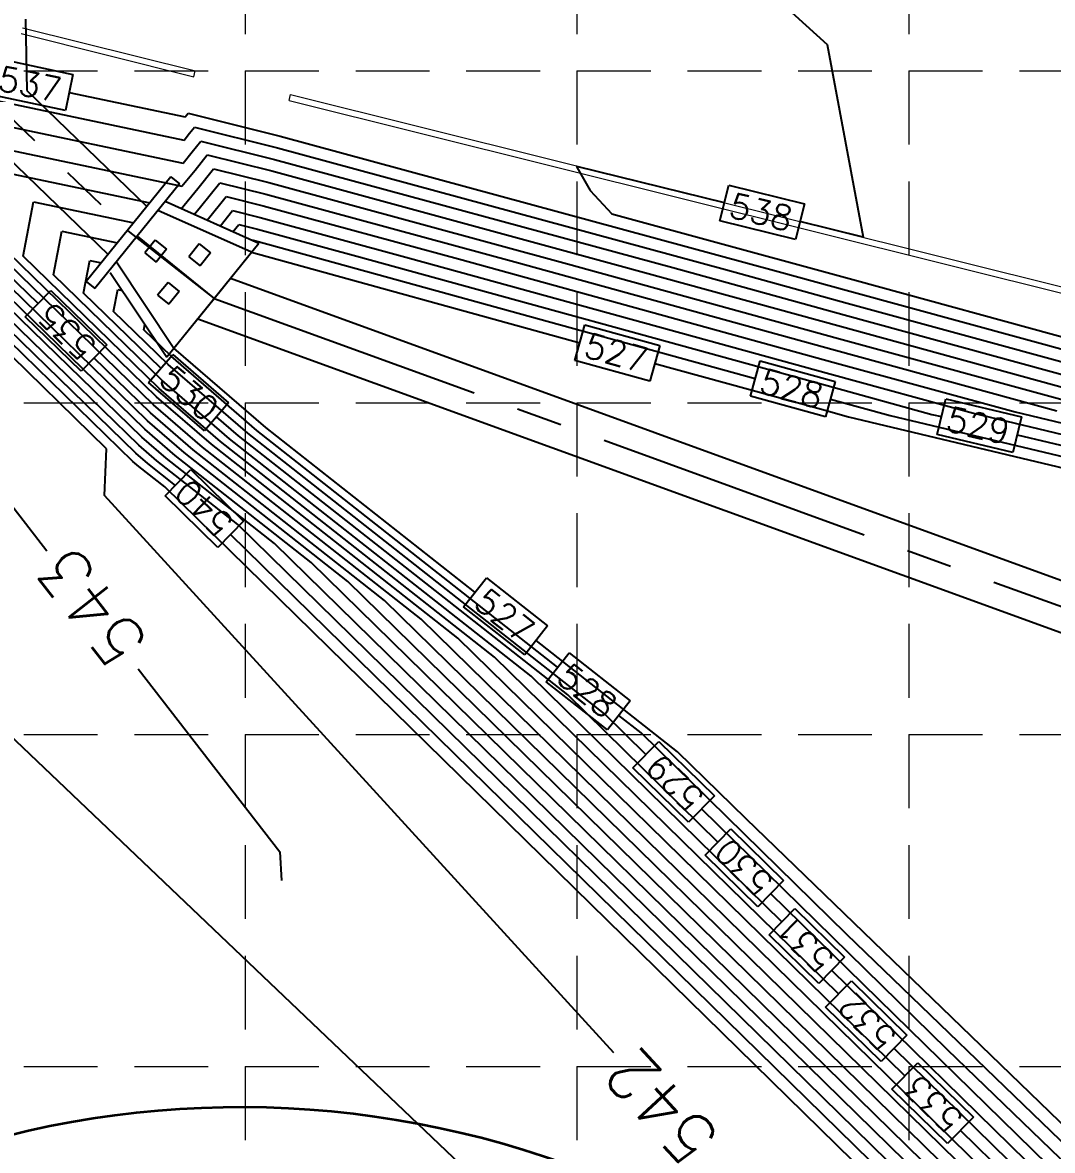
# Model space of a CAD drawing. Header units: feet. Extents: x 2597001 to 2598732, y 7017887 to 7019952.
# Drawn here: x 2597470.2 to 2597554, y 7018259.8 to 7018351.6 of the extents above; entities that cross this region are included whole.
import ezdxf

# ---------------------------------------------------------------- set-up
doc = ezdxf.new("R2010")
doc.units = ezdxf.units.FT
doc.header["$LTSCALE"] = 30
doc.header["$MEASUREMENT"] = 0
doc.linetypes.add('18358A-BASE-GRAD$0$CENTER2', pattern=[1.125, 0.75, -0.125, 0.125, -0.125])
doc.linetypes.add('HIDDEN', pattern=[0.375, 0.25, -0.125])
doc.layers.get('0').update_dxf_attribs({"linetype": 'CONTINUOUS'})
for name, color, linetype in [('18358A-BASE-GRAD$0$D-STORM-SYM', 1, 'CONTINUOUS'), ('18358D-SURVEY$0$S-FENCE', 6, '18358D-SURVEY$0$XFENCE'), ('GRID', 254, 'HIDDEN'), ('PC', 35, 'CONTINUOUS'), ('STORM', 5, 'CONTINUOUS')]:
    doc.layers.add(name, color=color, linetype=linetype)
doc.layers.add('18358A-BASE-SITE$0$Curb', color=1, linetype='CONTINUOUS', lineweight=9)
doc.layers.add('18358A-BASE-SITE$0$Pond', color=141, linetype='CONTINUOUS', lineweight=35)
doc.styles.add('18358D-SURVEY$1$STANDARD', font='simplex.shx', dxfattribs={"oblique": 10})
doc.styles.add('L0.10-P', font='simplex.shx', dxfattribs={"height": 0.1})
doc.styles.add('L100', font='simplex.shx', dxfattribs={"height": 2})
doc.linetypes.add('18358D-SURVEY$0$XFENCE', pattern='A,0.5,-0.2,["X",18358D-SURVEY$1$STANDARD,S=0.06,R=0,X=-0.1,Y=-0.03],-0.03', length=0.73)

msp = doc.modelspace()

# ---------------------------------------------------------------- linework, layer by layer
at = {"color": 253, "linetype": '18358A-BASE-GRAD$0$CENTER2'}
msp.add_line((2597479.548, 7018334.174, 526.5), (2597485.816, 7018329.1, 526.5), dxfattribs=at)
msp.add_line((2597479.548, 7018334.174, 526.5), (2597485.816, 7018329.1, 526.5), dxfattribs=at)
at = {"layer": '18358A-BASE-GRAD$0$D-STORM-SYM', "color": 5}
for p, q in [((2597482.301, 7018338.998, 526.5), (2597475.403, 7018330.477, 526.5)), ((2597482.301, 7018338.998, 526.5), (2597475.403, 7018330.477, 526.5)), ((2597482.301, 7018338.998, 526.5), (2597482.997, 7018338.434, 526.5)), ((2597482.301, 7018338.998, 526.5), (2597482.997, 7018338.434, 526.5)), ((2597482.997, 7018338.434, 526.5), (2597476.099, 7018329.913, 526.5)), ((2597482.997, 7018338.434, 526.5), (2597476.099, 7018329.913, 526.5)), ((2597488.862, 7018332.862, 526.5), (2597481.24, 7018336.263, 526.5)), ((2597488.862, 7018332.862, 526.5), (2597481.24, 7018336.263, 526.5)), ((2597489.445, 7018333.583, 526.5), (2597481.823, 7018336.983, 526.5)), ((2597489.445, 7018333.583, 526.5), (2597481.823, 7018336.983, 526.5)), ((2597481.016, 7018333.85, 526.5), (2597480.17, 7018332.806, 526.5)), ((2597481.016, 7018333.85, 526.5), (2597480.17, 7018332.806, 526.5)), ((2597481.016, 7018333.85, 526.5), (2597481.935, 7018333.106, 526.5)), ((2597481.016, 7018333.85, 526.5), (2597481.935, 7018333.106, 526.5)), ((2597489.445, 7018333.583, 526.5), (2597481.95, 7018324.325, 526.5)), ((2597489.445, 7018333.583, 526.5), (2597481.95, 7018324.325, 526.5)), ((2597484.596, 7018333.545, 526.5), (2597483.75, 7018332.501, 526.5)), ((2597484.596, 7018333.545, 526.5), (2597483.75, 7018332.501, 526.5)), ((2597484.596, 7018333.545, 526.5), (2597485.515, 7018332.801, 526.5)), ((2597484.596, 7018333.545, 526.5), (2597485.515, 7018332.801, 526.5)), ((2597480.17, 7018332.806, 526.5), (2597481.089, 7018332.062, 526.5)), ((2597480.17, 7018332.806, 526.5), (2597481.089, 7018332.062, 526.5)), ((2597481.935, 7018333.106, 526.5), (2597481.089, 7018332.062, 526.5)), ((2597481.935, 7018333.106, 526.5), (2597481.089, 7018332.062, 526.5)), ((2597483.75, 7018332.501, 526.5), (2597484.67, 7018331.757, 526.5)), ((2597483.75, 7018332.501, 526.5), (2597484.67, 7018331.757, 526.5)), ((2597485.515, 7018332.801, 526.5), (2597484.67, 7018331.757, 526.5)), ((2597485.515, 7018332.801, 526.5), (2597484.67, 7018331.757, 526.5)), ((2597477.857, 7018332.085, 526.5), (2597482.541, 7018325.055, 526.5)), ((2597477.857, 7018332.085, 526.5), (2597482.541, 7018325.055, 526.5)), ((2597477.36, 7018331.215, 526.5), (2597481.95, 7018324.325, 526.5)), ((2597477.36, 7018331.215, 526.5), (2597481.95, 7018324.325, 526.5)), ((2597475.403, 7018330.477, 526.5), (2597476.099, 7018329.913, 526.5)), ((2597475.403, 7018330.477, 526.5), (2597476.099, 7018329.913, 526.5)), ((2597482.059, 7018330.412, 526.5), (2597481.214, 7018329.367, 526.5)), ((2597482.059, 7018330.412, 526.5), (2597481.214, 7018329.367, 526.5)), ((2597482.059, 7018330.412, 526.5), (2597482.978, 7018329.668, 526.5)), ((2597482.059, 7018330.412, 526.5), (2597482.978, 7018329.668, 526.5)), ((2597482.978, 7018329.668, 526.5), (2597482.133, 7018328.623, 526.5)), ((2597482.978, 7018329.668, 526.5), (2597482.133, 7018328.623, 526.5)), ((2597481.214, 7018329.367, 526.5), (2597482.133, 7018328.623, 526.5)), ((2597481.214, 7018329.367, 526.5), (2597482.133, 7018328.623, 526.5))]:
    msp.add_line(p, q, dxfattribs=at)
at = {"layer": '18358A-BASE-SITE$0$Curb', "color": 7}
for p, q in [((2597470.227, 7018351.133), (2597484.3, 7018347.624)), ((2597470.106, 7018350.648), (2597484.149, 7018347.147)), ((2597484.149, 7018347.147), (2597484.27, 7018347.632)), ((2597491.911, 7018345.211), (2597492.032, 7018345.697)), ((2597492.032, 7018345.697), (2597763.337, 7018278.053)), ((2597491.911, 7018345.211), (2597763.216, 7018277.568))]:
    msp.add_line(p, q, dxfattribs=at)
at = {"layer": '18358A-BASE-SITE$0$Pond', "color": 5}
msp.add_lwpolyline([(2597391.234, 7018189.128), (2597407.132, 7018216.816, -0.126348), (2597422.757, 7018232.846), (2597468.961, 7018260.973, -0.183471), (2597524.081, 7018254.453), (2597608.722, 7018170.337, -0.486608), (2597604.304, 7018132.826), (2597576.534, 7018115.884), (2597540.256, 7018095.991), (2597517.459, 7018083.85), (2597506.967, 7018079.673)], format="xyb", dxfattribs=at)
at = {"layer": '18358D-SURVEY$0$S-FENCE', "color": 7, "ltscale": 0.3}
msp.add_lwpolyline([(2597604.349, 7018131.038), (2597619.996, 7018149.832), (2597387.065, 7018371.846), (2597374.157, 7018362.166), (2597367.826, 7018339.07)], dxfattribs=at)
at = {"layer": 'GRID', "color": 252, "linetype": 'HIDDEN', "lineweight": 0, "ltscale": 0.8}
for p, q in [((2597488.325, 7018941.616), (2597488.325, 7017996.496)), ((2597515.325, 7018941.616), (2597515.325, 7017996.496)), ((2597542.325, 7018941.616), (2597542.325, 7017996.496)), ((2597029.325, 7018347.616), (2598703.325, 7018347.616)), ((2597029.325, 7018320.616), (2598703.325, 7018320.616)), ((2597029.325, 7018293.616), (2598703.325, 7018293.616)), ((2597029.325, 7018266.616), (2598703.325, 7018266.616))]:
    msp.add_line(p, q, dxfattribs=at)
at = {"layer": 'PC', "color": 35}
for p, q in [((2597530.107, 7018354.829), (2597535.67, 7018349.765)), ((2597535.67, 7018349.765), (2597535.67, 7018349.765)), ((2597535.67, 7018349.765), (2597538.621, 7018334.081)), ((2597444.005, 7018345.007), (2597472.207, 7018308.551)), ((2597515.314, 7018339.84, 538), (2597515.302, 7018339.792, 538)), ((2597515.314, 7018339.84, 538), (2597515.302, 7018339.792, 538)), ((2597515.302, 7018339.792, 538), (2597516.403, 7018337.873, 538)), ((2597515.302, 7018339.792, 538), (2597516.403, 7018337.873, 538)), ((2597527.32, 7018336.873, 538), (2597515.314, 7018339.84, 538)), ((2597527.32, 7018336.873, 538), (2597515.314, 7018339.84, 538)), ((2597516.403, 7018337.873, 538), (2597518.16, 7018335.987, 538)), ((2597516.403, 7018337.873, 538), (2597518.16, 7018335.987, 538)), ((2597518.16, 7018335.987, 538), (2597535.986, 7018331.142, 538)), ((2597518.16, 7018335.987, 538), (2597535.986, 7018331.142, 538)), ((2597538.621, 7018334.081, 538), (2597538.621, 7018334.081, 538)), ((2597538.621, 7018334.081, 538), (2597538.621, 7018334.081, 538)), ((2597535.986, 7018331.142, 538), (2597537.768, 7018330.65, 538)), ((2597535.986, 7018331.142, 538), (2597537.768, 7018330.65, 538)), ((2597518.322, 7018267.703, 542), (2597476.896, 7018313.07, 542)), ((2597479.635, 7018298.95), (2597491.151, 7018284.063)), ((2597491.151, 7018284.063), (2597491.281, 7018281.744))]:
    msp.add_line(p, q, dxfattribs=at)
at = {"layer": 'PC', "color": 35, "linetype": 'Continuous', "extrusion": (-0.20623, -0.978504, 0)}
for p, q in [((2597468.128, 7018348.641, 537), (2597474.325, 7018347.335, 537)), ((2597468.128, 7018348.641, 537), (2597474.325, 7018347.335, 537)), ((2597461.997, 7018346.499, 536), (2597483.372, 7018341.994, 536)), ((2597461.997, 7018346.499, 536), (2597483.372, 7018341.994, 536)), ((2597473.706, 7018344.399, 537), (2597467.509, 7018345.706, 537)), ((2597473.706, 7018344.399, 537), (2597467.509, 7018345.706, 537)), ((2597474.016, 7018345.867, 537), (2597483.465, 7018343.876, 537)), ((2597474.016, 7018345.867, 537), (2597483.465, 7018343.876, 537)), ((2597471.128, 7018336.968, 532), (2597479.269, 7018335.252, 532)), ((2597471.128, 7018336.968, 532), (2597479.269, 7018335.252, 532)), ((2597475.693, 7018332.203, 530), (2597476.639, 7018332.003, 530)), ((2597475.693, 7018332.203, 530), (2597476.639, 7018332.003, 530)), ((2597477.976, 7018329.82, 529), (2597478.341, 7018329.743, 529)), ((2597477.976, 7018329.82, 529), (2597478.341, 7018329.743, 529))]:
    msp.add_line(p, q, dxfattribs=at)
at = {"layer": 'PC', "color": 35, "linetype": 'Continuous', "extrusion": (0.978504, -0.20623, 0)}
msp.add_line((2597474.325, 7018347.335, 537), (2597473.706, 7018344.399, 537), dxfattribs=at)
msp.add_line((2597474.325, 7018347.335, 537), (2597473.706, 7018344.399, 537), dxfattribs=at)
at = {"layer": 'PC', "color": 35, "extrusion": (-0.699241, -0.714886, 0)}
msp.add_line((2597477.053, 7018316.863, 542), (2597446.158, 7018347.082, 542), dxfattribs=at)
msp.add_line((2597477.053, 7018316.863, 542), (2597446.158, 7018347.082, 542), dxfattribs=at)
msp.add_line((2597477.053, 7018316.863, 542), (2597446.158, 7018347.082, 542), dxfattribs=at)
msp.add_line((2597477.053, 7018316.863, 542), (2597446.158, 7018347.082, 542), dxfattribs=at)
at = {"layer": 'PC', "color": 35, "linetype": 'Continuous', "extrusion": (-0.697065, -0.717008, 0)}
for p, q in [((2597479.21, 7018315.842, 541), (2597448.207, 7018345.982, 541)), ((2597479.21, 7018315.842, 541), (2597448.207, 7018345.982, 541)), ((2597479.448, 7018316.5, 540), (2597450.659, 7018344.487, 540)), ((2597479.448, 7018316.5, 540), (2597450.659, 7018344.487, 540)), ((2597479.686, 7018317.158, 539), (2597453.112, 7018342.992, 539)), ((2597479.686, 7018317.158, 539), (2597453.112, 7018342.992, 539)), ((2597479.924, 7018317.816, 538), (2597455.564, 7018341.498, 538)), ((2597479.924, 7018317.816, 538), (2597455.564, 7018341.498, 538)), ((2597471.494, 7018328.679, 535), (2597462.921, 7018337.013, 535)), ((2597471.494, 7018328.679, 535), (2597462.921, 7018337.013, 535)), ((2597480.875, 7018320.448, 534), (2597465.374, 7018335.518, 534)), ((2597480.875, 7018320.448, 534), (2597465.374, 7018335.518, 534)), ((2597481.351, 7018321.764, 532), (2597470.279, 7018332.529, 532)), ((2597481.351, 7018321.764, 532), (2597470.279, 7018332.529, 532)), ((2597481.589, 7018322.422, 531), (2597472.731, 7018331.034, 531)), ((2597481.589, 7018322.422, 531), (2597472.731, 7018331.034, 531)), ((2597472.539, 7018329.755, 535), (2597477.08, 7018325.34, 535)), ((2597472.539, 7018329.755, 535), (2597477.08, 7018325.34, 535)), ((2597481.477, 7018323.42, 530), (2597475.184, 7018329.539, 530)), ((2597481.477, 7018323.42, 530), (2597475.184, 7018329.539, 530)), ((2597474.989, 7018323.189, 535), (2597470.448, 7018327.604, 535)), ((2597474.989, 7018323.189, 535), (2597470.448, 7018327.604, 535)), ((2597482.303, 7018324.397, 528), (2597480.088, 7018326.55, 528)), ((2597482.303, 7018324.397, 528), (2597480.088, 7018326.55, 528))]:
    msp.add_line(p, q, dxfattribs=at)
at = {"layer": 'PC', "color": 35, "linetype": 'Continuous'}
for p, q in [((2597465.748, 7018343.807, 535), (2597483.28, 7018340.111, 535)), ((2597465.748, 7018343.807, 535), (2597483.28, 7018340.111, 535)), ((2597483.465, 7018343.876, 537), (2597483.591, 7018344.031, 537)), ((2597483.465, 7018343.876, 537), (2597483.591, 7018344.031, 537)), ((2597483.708, 7018344.176, 537), (2597491.189, 7018342.311, 537)), ((2597483.708, 7018344.176, 537), (2597491.189, 7018342.311, 537)), ((2597483.372, 7018341.994, 536), (2597483.813, 7018342.538, 536)), ((2597483.372, 7018341.994, 536), (2597483.813, 7018342.538, 536)), ((2597466.563, 7018341.733, 534), (2597483.188, 7018338.229, 534)), ((2597466.563, 7018341.733, 534), (2597483.188, 7018338.229, 534)), ((2597484.258, 7018339.552, 534), (2597485.254, 7018340.782, 534)), ((2597484.258, 7018339.552, 534), (2597485.254, 7018340.782, 534)), ((2597490.956, 7018341.366, 536), (2597527.418, 7018331.454, 536)), ((2597490.956, 7018341.366, 536), (2597527.418, 7018331.454, 536)), ((2597490.723, 7018340.421, 535), (2597523.134, 7018331.611, 535)), ((2597490.723, 7018340.421, 535), (2597523.134, 7018331.611, 535)), ((2597468.845, 7018339.351, 533), (2597480.584, 7018336.877, 533)), ((2597468.845, 7018339.351, 533), (2597480.584, 7018336.877, 533)), ((2597484.481, 7018338.059, 533), (2597485.769, 7018339.651, 533)), ((2597484.481, 7018338.059, 533), (2597485.769, 7018339.651, 533)), ((2597480.399, 7018319.132, 536), (2597460.469, 7018338.508, 536)), ((2597480.399, 7018319.132, 536), (2597460.469, 7018338.508, 536)), ((2597484.703, 7018336.566, 532), (2597486.285, 7018338.519, 532)), ((2597484.703, 7018336.566, 532), (2597486.285, 7018338.519, 532)), ((2597490.258, 7018338.531, 533), (2597514.566, 7018331.924, 533)), ((2597490.258, 7018338.531, 533), (2597514.566, 7018331.924, 533)), ((2597527.68, 7018338.329, 538), (2597533.828, 7018336.81, 538)), ((2597527.68, 7018338.329, 538), (2597533.828, 7018336.81, 538)), ((2597485.239, 7018335.46, 531), (2597486.8, 7018337.388, 531)), ((2597485.239, 7018335.46, 531), (2597486.8, 7018337.388, 531)), ((2597486.8, 7018337.388, 531), (2597489.792, 7018336.642, 531)), ((2597486.8, 7018337.388, 531), (2597489.792, 7018336.642, 531)), ((2597484.188, 7018335.929, 532), (2597484.703, 7018336.566, 532)), ((2597484.188, 7018335.929, 532), (2597484.703, 7018336.566, 532)), ((2597487.315, 7018336.256, 530), (2597489.56, 7018335.697, 530)), ((2597487.315, 7018336.256, 530), (2597489.56, 7018335.697, 530)), ((2597533.109, 7018333.898, 538), (2597526.96, 7018335.417, 538)), ((2597533.109, 7018333.898, 538), (2597526.96, 7018335.417, 538)), ((2597473.41, 7018334.585, 531), (2597477.954, 7018333.628, 531)), ((2597473.41, 7018334.585, 531), (2597477.954, 7018333.628, 531)), ((2597489.327, 7018334.752, 529), (2597497.43, 7018332.55, 529)), ((2597489.327, 7018334.752, 529), (2597497.43, 7018332.55, 529)), ((2597481.113, 7018321.106, 533), (2597467.826, 7018334.024, 533)), ((2597481.113, 7018321.106, 533), (2597467.826, 7018334.024, 533)), ((2597488.751, 7018333.893, 528), (2597489.094, 7018333.807, 528)), ((2597488.751, 7018333.893, 528), (2597489.094, 7018333.807, 528)), ((2597488.862, 7018332.862, 527), (2597515.561, 7018325.5, 527)), ((2597488.862, 7018332.862, 527), (2597515.561, 7018325.5, 527)), ((2597514.566, 7018331.924, 533), (2597536.603, 7018325.847, 533)), ((2597514.566, 7018331.924, 533), (2597536.603, 7018325.847, 533)), ((2597482.065, 7018323.739, 529), (2597477.636, 7018328.044, 529)), ((2597482.065, 7018323.739, 529), (2597477.636, 7018328.044, 529)), ((2597537.302, 7018328.729, 536), (2597567.919, 7018320.343, 536)), ((2597537.302, 7018328.729, 536), (2597567.919, 7018320.343, 536)), ((2597515.162, 7018324.054, 527), (2597515.959, 7018326.946, 527)), ((2597515.162, 7018324.054, 527), (2597515.959, 7018326.946, 527)), ((2597522.065, 7018325.263, 527), (2597521.267, 7018322.371, 527)), ((2597522.065, 7018325.263, 527), (2597521.267, 7018322.371, 527)), ((2597480.637, 7018319.79, 535), (2597476.035, 7018324.265, 535)), ((2597480.637, 7018319.79, 535), (2597476.035, 7018324.265, 535)), ((2597480.478, 7018322.264, 530), (2597482.44, 7018324.534, 530)), ((2597480.478, 7018322.264, 530), (2597482.44, 7018324.534, 530)), ((2597489.282, 7018318.362, 528), (2597482.303, 7018324.397, 528)), ((2597489.282, 7018318.362, 528), (2597482.303, 7018324.397, 528)), ((2597482.44, 7018324.534, 530), (2597486.979, 7018320.609, 530)), ((2597482.44, 7018324.534, 530), (2597486.979, 7018320.609, 530)), ((2597521.267, 7018322.371, 527), (2597515.162, 7018324.054, 527)), ((2597521.267, 7018322.371, 527), (2597515.162, 7018324.054, 527)), ((2597521.666, 7018323.817, 527), (2597535.205, 7018320.083, 527)), ((2597521.666, 7018323.817, 527), (2597535.205, 7018320.083, 527)), ((2597529.433, 7018321.144, 528), (2597530.231, 7018324.036, 528)), ((2597529.433, 7018321.144, 528), (2597530.231, 7018324.036, 528)), ((2597530.231, 7018324.036, 528), (2597536.336, 7018322.352, 528)), ((2597530.231, 7018324.036, 528), (2597536.336, 7018322.352, 528)), ((2597536.336, 7018322.352, 528), (2597535.539, 7018319.46, 528)), ((2597536.336, 7018322.352, 528), (2597535.539, 7018319.46, 528)), ((2597535.904, 7018322.965, 530), (2597547.583, 7018319.767, 530)), ((2597535.904, 7018322.965, 530), (2597547.583, 7018319.767, 530)), ((2597485.016, 7018318.34, 530), (2597480.478, 7018322.264, 530)), ((2597485.016, 7018318.34, 530), (2597480.478, 7018322.264, 530)), ((2597535.671, 7018322.005, 529), (2597544.193, 7018319.67, 529)), ((2597535.671, 7018322.005, 529), (2597544.193, 7018319.67, 529)), ((2597485.589, 7018317.236, 533), (2597481.113, 7018321.106, 533)), ((2597485.589, 7018317.236, 533), (2597481.113, 7018321.106, 533)), ((2597486.979, 7018320.609, 530), (2597485.016, 7018318.34, 530)), ((2597486.979, 7018320.609, 530), (2597485.016, 7018318.34, 530)), ((2597484.851, 7018317.011, 534), (2597480.875, 7018320.448, 534)), ((2597484.851, 7018317.011, 534), (2597480.875, 7018320.448, 534)), ((2597483.373, 7018316.56, 536), (2597480.399, 7018319.132, 536)), ((2597483.373, 7018316.56, 536), (2597480.399, 7018319.132, 536)), ((2597481.896, 7018316.11, 538), (2597479.924, 7018317.816, 538)), ((2597481.896, 7018316.11, 538), (2597479.924, 7018317.816, 538)), ((2597514.575, 7018296.835, 530), (2597487.805, 7018317.911, 530)), ((2597514.575, 7018296.835, 530), (2597487.805, 7018317.911, 530)), ((2597550.794, 7018316.553, 529), (2597544.634, 7018318.023, 529)), ((2597550.794, 7018316.553, 529), (2597544.634, 7018318.023, 529)), ((2597480.419, 7018315.66, 540), (2597479.448, 7018316.5, 540)), ((2597480.419, 7018315.66, 540), (2597479.448, 7018316.5, 540)), ((2597479.68, 7018315.435, 541), (2597479.21, 7018315.842, 541)), ((2597479.68, 7018315.435, 541), (2597479.21, 7018315.842, 541)), ((2597487.749, 7018310.695, 539), (2597481.158, 7018315.885, 539)), ((2597487.749, 7018310.695, 539), (2597481.158, 7018315.885, 539)), ((2597574.518, 7018225.715, 539), (2597487.749, 7018310.695, 539)), ((2597574.518, 7018225.715, 539), (2597487.749, 7018310.695, 539)), ((2597569.333, 7018232.172, 538), (2597490.73, 7018309.155, 538)), ((2597569.333, 7018232.172, 538), (2597490.73, 7018309.155, 538)), ((2597563.242, 7018239.517, 537), (2597493.71, 7018307.615, 537)), ((2597563.242, 7018239.517, 537), (2597493.71, 7018307.615, 537)), ((2597506.103, 7018304.015, 527), (2597507.959, 7018306.373, 527)), ((2597506.103, 7018304.015, 527), (2597507.959, 7018306.373, 527)), ((2597548.452, 7018258.14, 534), (2597502.652, 7018302.995, 534)), ((2597548.452, 7018258.14, 534), (2597502.652, 7018302.995, 534)), ((2597523.517, 7018292.214, 527), (2597512.007, 7018301.276, 527)), ((2597523.517, 7018292.214, 527), (2597512.007, 7018301.276, 527)), ((2597512.826, 7018297.916, 528), (2597514.682, 7018300.273, 528)), ((2597512.826, 7018297.916, 528), (2597514.682, 7018300.273, 528)), ((2597532.002, 7018278.388, 531), (2597511.594, 7018298.375, 531)), ((2597532.002, 7018278.388, 531), (2597511.594, 7018298.375, 531)), ((2597520.931, 7018291.989, 529), (2597517.555, 7018295.295, 529)), ((2597520.931, 7018291.989, 529), (2597517.555, 7018295.295, 529)), ((2597519.881, 7018290.917, 529), (2597521.98, 7018293.061, 529)), ((2597519.881, 7018290.917, 529), (2597521.98, 7018293.061, 529)), ((2597521.98, 7018293.061, 529), (2597526.505, 7018288.629, 529)), ((2597521.98, 7018293.061, 529), (2597526.505, 7018288.629, 529)), ((2597636.213, 7018183.223, 527), (2597529.098, 7018286.748, 527)), ((2597636.213, 7018183.223, 527), (2597529.098, 7018286.748, 527)), ((2597553.647, 7018258.568, 530), (2597531.085, 7018280.665, 530)), ((2597553.647, 7018258.568, 530), (2597531.085, 7018280.665, 530)), ((2597636.711, 7018181.256, 528), (2597537.281, 7018277.355, 528)), ((2597636.711, 7018181.256, 528), (2597537.281, 7018277.355, 528)), ((2597535.001, 7018273.351, 531), (2597530.952, 7018277.316, 531)), ((2597535.001, 7018273.351, 531), (2597530.952, 7018277.316, 531)), ((2597537.647, 7018273.58, 532), (2597542.172, 7018269.148, 532)), ((2597537.647, 7018273.58, 532), (2597542.172, 7018269.148, 532)), ((2597570.012, 7018239.782, 532), (2597541.122, 7018268.076, 532)), ((2597570.012, 7018239.782, 532), (2597541.122, 7018268.076, 532)), ((2597637.21, 7018179.289, 529), (2597545.464, 7018267.961, 529)), ((2597637.21, 7018179.289, 529), (2597545.464, 7018267.961, 529)), ((2597545.475, 7018260.334, 533), (2597540.951, 7018264.765, 533)), ((2597545.475, 7018260.334, 533), (2597540.951, 7018264.765, 533)), ((2597578.195, 7018230.388, 533), (2597546.525, 7018261.406, 533)), ((2597578.195, 7018230.388, 533), (2597546.525, 7018261.406, 533))]:
    msp.add_line(p, q, dxfattribs=at)
at = {"layer": 'PC', "color": 35, "linetype": 'Continuous', "extrusion": (0.777232, -0.629214, 0)}
for p, q in [((2597483.591, 7018344.031, 537), (2597483.708, 7018344.176, 537)), ((2597483.591, 7018344.031, 537), (2597483.708, 7018344.176, 537)), ((2597483.813, 7018342.538, 536), (2597484.223, 7018343.045, 536)), ((2597483.813, 7018342.538, 536), (2597484.223, 7018343.045, 536)), ((2597484.036, 7018341.045, 535), (2597484.739, 7018341.913, 535)), ((2597484.036, 7018341.045, 535), (2597484.739, 7018341.913, 535)), ((2597483.28, 7018340.111, 535), (2597484.036, 7018341.045, 535)), ((2597483.28, 7018340.111, 535), (2597484.036, 7018341.045, 535)), ((2597483.188, 7018338.229, 534), (2597484.258, 7018339.552, 534)), ((2597483.188, 7018338.229, 534), (2597484.258, 7018339.552, 534)), ((2597483.136, 7018336.398, 533), (2597484.481, 7018338.059, 533)), ((2597483.136, 7018336.398, 533), (2597484.481, 7018338.059, 533)), ((2597486.291, 7018334.99, 530), (2597487.315, 7018336.256, 530)), ((2597486.291, 7018334.99, 530), (2597487.315, 7018336.256, 530)), ((2597487.342, 7018334.521, 529), (2597487.831, 7018335.125, 529)), ((2597487.342, 7018334.521, 529), (2597487.831, 7018335.125, 529)), ((2597485.816, 7018329.1, 527), (2597488.862, 7018332.862, 527)), ((2597485.816, 7018329.1, 527), (2597488.862, 7018332.862, 527)), ((2597482.541, 7018325.055, 527), (2597485.816, 7018329.1, 527)), ((2597482.541, 7018325.055, 527), (2597485.816, 7018329.1, 527))]:
    msp.add_line(p, q, dxfattribs=at)
at = {"layer": 'PC', "color": 35, "linetype": 'Continuous', "extrusion": (-0.241921, -0.970296, 0)}
for p, q in [((2597484.223, 7018343.045, 536), (2597490.956, 7018341.366, 536)), ((2597484.223, 7018343.045, 536), (2597490.956, 7018341.366, 536)), ((2597484.739, 7018341.913, 535), (2597490.723, 7018340.421, 535)), ((2597484.739, 7018341.913, 535), (2597490.723, 7018340.421, 535)), ((2597485.254, 7018340.782, 534), (2597490.491, 7018339.476, 534)), ((2597485.254, 7018340.782, 534), (2597490.491, 7018339.476, 534)), ((2597485.769, 7018339.651, 533), (2597490.258, 7018338.531, 533)), ((2597485.769, 7018339.651, 533), (2597490.258, 7018338.531, 533)), ((2597487.831, 7018335.125, 529), (2597489.327, 7018334.752, 529)), ((2597487.831, 7018335.125, 529), (2597489.327, 7018334.752, 529))]:
    msp.add_line(p, q, dxfattribs=at)
at = {"layer": 'PC', "color": 35, "linetype": 'Continuous', "extrusion": (-0.262312, -0.964983, 0)}
for p, q in [((2597491.189, 7018342.311, 537), (2597531.702, 7018331.298, 537)), ((2597491.189, 7018342.311, 537), (2597531.702, 7018331.298, 537)), ((2597490.025, 7018337.587, 532), (2597510.282, 7018332.08, 532)), ((2597490.025, 7018337.587, 532), (2597510.282, 7018332.08, 532)), ((2597489.792, 7018336.642, 531), (2597505.998, 7018332.237, 531)), ((2597489.792, 7018336.642, 531), (2597505.998, 7018332.237, 531)), ((2597489.56, 7018335.697, 530), (2597501.714, 7018332.393, 530)), ((2597489.56, 7018335.697, 530), (2597501.714, 7018332.393, 530)), ((2597489.094, 7018333.807, 528), (2597493.146, 7018332.706, 528)), ((2597489.094, 7018333.807, 528), (2597493.146, 7018332.706, 528))]:
    msp.add_line(p, q, dxfattribs=at)
at = {"layer": 'PC', "color": 35, "linetype": 'Continuous', "extrusion": (0.697065, 0.717008, 0)}
msp.add_line((2597480.161, 7018318.474, 537), (2597458.017, 7018340.003, 537), dxfattribs=at)
msp.add_line((2597480.161, 7018318.474, 537), (2597458.017, 7018340.003, 537), dxfattribs=at)
at = {"layer": 'PC', "color": 35, "linetype": 'Continuous', "extrusion": (0.262312, 0.964983, 0)}
msp.add_line((2597490.491, 7018339.476, 534), (2597518.85, 7018331.767, 534), dxfattribs=at)
msp.add_line((2597490.491, 7018339.476, 534), (2597518.85, 7018331.767, 534), dxfattribs=at)
at = {"layer": 'PC', "color": 35, "linetype": 'Continuous', "extrusion": (0.241921, 0.970296, 0)}
msp.add_line((2597486.285, 7018338.519, 532), (2597490.025, 7018337.587, 532), dxfattribs=at)
msp.add_line((2597486.285, 7018338.519, 532), (2597490.025, 7018337.587, 532), dxfattribs=at)
at = {"layer": 'PC', "color": 35, "linetype": 'Continuous', "extrusion": (0.970798, -0.2399, 0)}
for p, q in [((2597526.96, 7018335.417, 538), (2597527.68, 7018338.329, 538)), ((2597526.96, 7018335.417, 538), (2597527.68, 7018338.329, 538)), ((2597533.828, 7018336.81, 538), (2597533.109, 7018333.898, 538)), ((2597533.828, 7018336.81, 538), (2597533.109, 7018333.898, 538))]:
    msp.add_line(p, q, dxfattribs=at)
at = {"layer": 'PC', "color": 35, "linetype": 'Continuous', "extrusion": (0.982195, -0.187863, 0)}
for p, q in [((2597470.279, 7018332.529, 532), (2597471.128, 7018336.968, 532)), ((2597470.279, 7018332.529, 532), (2597471.128, 7018336.968, 532)), ((2597472.731, 7018331.034, 531), (2597473.41, 7018334.585, 531)), ((2597472.731, 7018331.034, 531), (2597473.41, 7018334.585, 531)), ((2597475.184, 7018329.539, 530), (2597475.693, 7018332.203, 530)), ((2597475.184, 7018329.539, 530), (2597475.693, 7018332.203, 530)), ((2597477.636, 7018328.044, 529), (2597477.976, 7018329.82, 529)), ((2597477.636, 7018328.044, 529), (2597477.976, 7018329.82, 529)), ((2597480.088, 7018326.55, 528), (2597480.173, 7018326.993, 528)), ((2597480.088, 7018326.55, 528), (2597480.173, 7018326.993, 528))]:
    msp.add_line(p, q, dxfattribs=at)
at = {"layer": 'PC', "color": 35, "extrusion": (-0.2399, -0.970798, 0)}
msp.add_line((2597538.621, 7018334.081, 538), (2597533.468, 7018335.354, 538), dxfattribs=at)
msp.add_line((2597538.621, 7018334.081, 538), (2597533.468, 7018335.354, 538), dxfattribs=at)
at = {"layer": 'PC', "color": 35, "linetype": 'Continuous', "extrusion": (-0.265824, -0.964022, 0)}
for p, q in [((2597493.146, 7018332.706, 528), (2597529.832, 7018322.59, 528)), ((2597493.146, 7018332.706, 528), (2597529.832, 7018322.59, 528)), ((2597497.43, 7018332.55, 529), (2597535.671, 7018322.005, 529)), ((2597497.43, 7018332.55, 529), (2597535.671, 7018322.005, 529)), ((2597501.714, 7018332.393, 530), (2597535.904, 7018322.965, 530)), ((2597501.714, 7018332.393, 530), (2597535.904, 7018322.965, 530)), ((2597505.998, 7018332.237, 531), (2597536.137, 7018323.926, 531)), ((2597505.998, 7018332.237, 531), (2597536.137, 7018323.926, 531)), ((2597510.282, 7018332.08, 532), (2597536.37, 7018324.886, 532)), ((2597510.282, 7018332.08, 532), (2597536.37, 7018324.886, 532)), ((2597518.85, 7018331.767, 534), (2597536.836, 7018326.808, 534)), ((2597518.85, 7018331.767, 534), (2597536.836, 7018326.808, 534)), ((2597523.134, 7018331.611, 535), (2597537.069, 7018327.768, 535)), ((2597523.134, 7018331.611, 535), (2597537.069, 7018327.768, 535)), ((2597527.418, 7018331.454, 536), (2597537.302, 7018328.729, 536)), ((2597527.418, 7018331.454, 536), (2597537.302, 7018328.729, 536)), ((2597531.702, 7018331.298, 537), (2597537.535, 7018329.689, 537)), ((2597531.702, 7018331.298, 537), (2597537.535, 7018329.689, 537)), ((2597515.959, 7018326.946, 527), (2597522.065, 7018325.263, 527)), ((2597515.959, 7018326.946, 527), (2597522.065, 7018325.263, 527)), ((2597535.539, 7018319.46, 528), (2597529.433, 7018321.144, 528)), ((2597535.539, 7018319.46, 528), (2597529.433, 7018321.144, 528))]:
    msp.add_line(p, q, dxfattribs=at)
at = {"layer": 'PC', "color": 35, "extrusion": (-0.264161, -0.964479, 0)}
msp.add_line((2597537.768, 7018330.65, 538), (2597574.698, 7018320.535, 538), dxfattribs=at)
msp.add_line((2597537.768, 7018330.65, 538), (2597574.698, 7018320.535, 538), dxfattribs=at)
at = {"layer": 'PC', "color": 35, "linetype": 'Continuous', "extrusion": (0.717008, -0.697065, 0)}
for p, q in [((2597470.448, 7018327.604, 535), (2597472.539, 7018329.755, 535)), ((2597470.448, 7018327.604, 535), (2597472.539, 7018329.755, 535)), ((2597477.08, 7018325.34, 535), (2597474.989, 7018323.189, 535)), ((2597477.08, 7018325.34, 535), (2597474.989, 7018323.189, 535))]:
    msp.add_line(p, q, dxfattribs=at)
at = {"layer": 'PC', "color": 35, "linetype": 'Continuous', "extrusion": (-0.264161, -0.964479, 0)}
for p, q in [((2597537.535, 7018329.689, 537), (2597571.309, 7018320.439, 537)), ((2597537.535, 7018329.689, 537), (2597571.309, 7018320.439, 537)), ((2597537.069, 7018327.768, 535), (2597564.53, 7018320.247, 535)), ((2597537.069, 7018327.768, 535), (2597564.53, 7018320.247, 535)), ((2597536.836, 7018326.808, 534), (2597561.14, 7018320.151, 534)), ((2597536.836, 7018326.808, 534), (2597561.14, 7018320.151, 534)), ((2597536.603, 7018325.847, 533), (2597557.751, 7018320.055, 533)), ((2597536.603, 7018325.847, 533), (2597557.751, 7018320.055, 533)), ((2597536.37, 7018324.886, 532), (2597554.362, 7018319.959, 532)), ((2597536.37, 7018324.886, 532), (2597554.362, 7018319.959, 532)), ((2597536.137, 7018323.926, 531), (2597550.972, 7018319.863, 531)), ((2597536.137, 7018323.926, 531), (2597550.972, 7018319.863, 531)), ((2597535.938, 7018320.907, 528), (2597540.804, 7018319.574, 528)), ((2597535.938, 7018320.907, 528), (2597540.804, 7018319.574, 528))]:
    msp.add_line(p, q, dxfattribs=at)
at = {"layer": 'PC', "color": 35, "linetype": 'Continuous', "extrusion": (-0.654068, -0.756436, 0)}
for p, q in [((2597490.021, 7018318.587, 527), (2597482.541, 7018325.055, 527)), ((2597490.021, 7018318.587, 527), (2597482.541, 7018325.055, 527)), ((2597488.544, 7018318.137, 529), (2597482.065, 7018323.739, 529)), ((2597488.544, 7018318.137, 529), (2597482.065, 7018323.739, 529)), ((2597486.328, 7018317.461, 532), (2597481.351, 7018321.764, 532)), ((2597486.328, 7018317.461, 532), (2597481.351, 7018321.764, 532)), ((2597484.112, 7018316.786, 535), (2597480.637, 7018319.79, 535)), ((2597484.112, 7018316.786, 535), (2597480.637, 7018319.79, 535)), ((2597487.805, 7018317.911, 530), (2597485.997, 7018319.474, 530)), ((2597487.805, 7018317.911, 530), (2597485.997, 7018319.474, 530))]:
    msp.add_line(p, q, dxfattribs=at)
at = {"layer": 'PC', "color": 35, "linetype": 'Continuous', "extrusion": (0.654068, 0.756436, 0)}
for p, q in [((2597487.067, 7018317.686, 531), (2597481.589, 7018322.422, 531)), ((2597487.067, 7018317.686, 531), (2597481.589, 7018322.422, 531)), ((2597482.635, 7018316.335, 537), (2597480.161, 7018318.474, 537)), ((2597482.635, 7018316.335, 537), (2597480.161, 7018318.474, 537)), ((2597481.158, 7018315.885, 539), (2597479.686, 7018317.158, 539)), ((2597481.158, 7018315.885, 539), (2597479.686, 7018317.158, 539))]:
    msp.add_line(p, q, dxfattribs=at)
at = {"layer": 'PC', "color": 35, "linetype": 'Continuous', "extrusion": (0.97268, -0.23215, 0)}
for p, q in [((2597544.634, 7018318.023, 529), (2597545.331, 7018320.941, 529)), ((2597544.634, 7018318.023, 529), (2597545.331, 7018320.941, 529)), ((2597551.491, 7018319.471, 529), (2597550.794, 7018316.553, 529)), ((2597551.491, 7018319.471, 529), (2597550.794, 7018316.553, 529))]:
    msp.add_line(p, q, dxfattribs=at)
at = {"layer": 'PC', "color": 35, "linetype": 'Continuous', "extrusion": (-0.23215, -0.97268, 0)}
for p, q in [((2597545.331, 7018320.941, 529), (2597551.491, 7018319.471, 529)), ((2597545.331, 7018320.941, 529), (2597551.491, 7018319.471, 529)), ((2597540.804, 7018319.574, 528), (2597730.46, 7018274.309, 528)), ((2597540.804, 7018319.574, 528), (2597730.46, 7018274.309, 528)), ((2597544.193, 7018319.67, 529), (2597544.982, 7018319.482, 529)), ((2597544.193, 7018319.67, 529), (2597544.982, 7018319.482, 529)), ((2597547.583, 7018319.767, 530), (2597556.868, 7018317.551, 530)), ((2597547.583, 7018319.767, 530), (2597556.868, 7018317.551, 530)), ((2597550.972, 7018319.863, 531), (2597566.331, 7018316.197, 531)), ((2597550.972, 7018319.863, 531), (2597566.331, 7018316.197, 531)), ((2597537.414, 7018319.478, 527), (2597743.649, 7018270.256, 527)), ((2597537.414, 7018319.478, 527), (2597743.649, 7018270.256, 527)), ((2597551.143, 7018318.012, 529), (2597717.271, 7018278.362, 529)), ((2597551.143, 7018318.012, 529), (2597717.271, 7018278.362, 529))]:
    msp.add_line(p, q, dxfattribs=at)
at = {"layer": 'PC', "color": 35, "linetype": 'Continuous', "extrusion": (0.264161, 0.964479, 0)}
msp.add_line((2597535.205, 7018320.083, 527), (2597537.414, 7018319.478, 527), dxfattribs=at)
msp.add_line((2597535.205, 7018320.083, 527), (2597537.414, 7018319.478, 527), dxfattribs=at)
at = {"layer": 'PC', "color": 35, "linetype": 'Continuous', "extrusion": (-0.618608, -0.7857, 0)}
for p, q in [((2597517.555, 7018295.295, 529), (2597488.544, 7018318.137, 529)), ((2597517.555, 7018295.295, 529), (2597488.544, 7018318.137, 529)), ((2597513.754, 7018299.094, 528), (2597489.282, 7018318.362, 528)), ((2597513.754, 7018299.094, 528), (2597489.282, 7018318.362, 528)), ((2597507.031, 7018305.194, 527), (2597490.021, 7018318.587, 527)), ((2597507.031, 7018305.194, 527), (2597490.021, 7018318.587, 527)), ((2597502.652, 7018302.995, 534), (2597484.851, 7018317.011, 534)), ((2597502.652, 7018302.995, 534), (2597484.851, 7018317.011, 534)), ((2597505.633, 7018301.455, 533), (2597485.589, 7018317.236, 533)), ((2597505.633, 7018301.455, 533), (2597485.589, 7018317.236, 533)), ((2597508.614, 7018299.915, 532), (2597486.328, 7018317.461, 532)), ((2597508.614, 7018299.915, 532), (2597486.328, 7018317.461, 532)), ((2597511.594, 7018298.375, 531), (2597487.067, 7018317.686, 531)), ((2597511.594, 7018298.375, 531), (2597487.067, 7018317.686, 531)), ((2597490.73, 7018309.155, 538), (2597481.896, 7018316.11, 538)), ((2597490.73, 7018309.155, 538), (2597481.896, 7018316.11, 538)), ((2597493.71, 7018307.615, 537), (2597482.635, 7018316.335, 537)), ((2597493.71, 7018307.615, 537), (2597482.635, 7018316.335, 537)), ((2597496.691, 7018306.075, 536), (2597483.373, 7018316.56, 536)), ((2597496.691, 7018306.075, 536), (2597483.373, 7018316.56, 536)), ((2597499.672, 7018304.535, 535), (2597484.112, 7018316.786, 535)), ((2597499.672, 7018304.535, 535), (2597484.112, 7018316.786, 535)), ((2597520.536, 7018293.755, 528), (2597518.73, 7018295.177, 528)), ((2597520.536, 7018293.755, 528), (2597518.73, 7018295.177, 528))]:
    msp.add_line(p, q, dxfattribs=at)
at = {"layer": 'PC', "color": 35, "extrusion": (0.999149, -0.041239, 0)}
msp.add_line((2597476.896, 7018313.07, 542), (2597477.053, 7018316.863, 542), dxfattribs=at)
msp.add_line((2597476.896, 7018313.07, 542), (2597477.053, 7018316.863, 542), dxfattribs=at)
msp.add_line((2597476.896, 7018313.07, 542), (2597477.053, 7018316.863, 542), dxfattribs=at)
msp.add_line((2597476.896, 7018313.07, 542), (2597477.053, 7018316.863, 542), dxfattribs=at)
at = {"layer": 'PC', "color": 35, "linetype": 'Continuous', "extrusion": (0.618608, 0.7857, 0)}
for p, q in [((2597481.788, 7018313.775, 541), (2597479.68, 7018315.435, 541)), ((2597481.788, 7018313.775, 541), (2597479.68, 7018315.435, 541)), ((2597482.663, 7018313.893, 540), (2597480.419, 7018315.66, 540)), ((2597482.663, 7018313.893, 540), (2597480.419, 7018315.66, 540)), ((2597507.959, 7018306.373, 527), (2597512.935, 7018302.455, 527)), ((2597507.959, 7018306.373, 527), (2597512.935, 7018302.455, 527)), ((2597511.08, 7018300.098, 527), (2597506.103, 7018304.015, 527)), ((2597511.08, 7018300.098, 527), (2597506.103, 7018304.015, 527)), ((2597514.682, 7018300.273, 528), (2597519.658, 7018296.355, 528)), ((2597514.682, 7018300.273, 528), (2597519.658, 7018296.355, 528)), ((2597517.802, 7018293.998, 528), (2597512.826, 7018297.916, 528)), ((2597517.802, 7018293.998, 528), (2597512.826, 7018297.916, 528))]:
    msp.add_line(p, q, dxfattribs=at)
at = {"layer": 'PC', "color": 35, "linetype": 'Continuous', "extrusion": (0.714432, -0.699705, 0)}
for p, q in [((2597481.815, 7018313.028, 540), (2597483.914, 7018315.171, 540)), ((2597481.815, 7018313.028, 540), (2597483.914, 7018315.171, 540)), ((2597488.201, 7018310.973, 540), (2597486.102, 7018308.83, 540)), ((2597488.201, 7018310.973, 540), (2597486.102, 7018308.83, 540)), ((2597526.505, 7018288.629, 529), (2597524.406, 7018286.486, 529)), ((2597526.505, 7018288.629, 529), (2597524.406, 7018286.486, 529)), ((2597525.748, 7018283.792, 530), (2597527.847, 7018285.935, 530)), ((2597525.748, 7018283.792, 530), (2597527.847, 7018285.935, 530)), ((2597532.134, 7018281.737, 530), (2597530.035, 7018279.594, 530)), ((2597532.134, 7018281.737, 530), (2597530.035, 7018279.594, 530)), ((2597530.952, 7018277.316, 531), (2597533.051, 7018279.46, 531)), ((2597530.952, 7018277.316, 531), (2597533.051, 7018279.46, 531)), ((2597537.1, 7018275.495, 531), (2597535.001, 7018273.351, 531)), ((2597537.1, 7018275.495, 531), (2597535.001, 7018273.351, 531)), ((2597535.548, 7018271.436, 532), (2597537.647, 7018273.58, 532)), ((2597535.548, 7018271.436, 532), (2597537.647, 7018273.58, 532)), ((2597542.172, 7018269.148, 532), (2597540.072, 7018267.005, 532)), ((2597542.172, 7018269.148, 532), (2597540.072, 7018267.005, 532)), ((2597540.951, 7018264.765, 533), (2597543.05, 7018266.909, 533)), ((2597540.951, 7018264.765, 533), (2597543.05, 7018266.909, 533)), ((2597547.575, 7018262.477, 533), (2597545.475, 7018260.334, 533)), ((2597547.575, 7018262.477, 533), (2597545.475, 7018260.334, 533))]:
    msp.add_line(p, q, dxfattribs=at)
at = {"layer": 'PC', "color": 35, "linetype": 'Continuous', "extrusion": (-0.699705, -0.714432, 0)}
for p, q in [((2597483.914, 7018315.171, 540), (2597488.201, 7018310.973, 540)), ((2597483.914, 7018315.171, 540), (2597488.201, 7018310.973, 540)), ((2597486.102, 7018308.83, 540), (2597481.815, 7018313.028, 540)), ((2597486.102, 7018308.83, 540), (2597481.815, 7018313.028, 540)), ((2597553.353, 7018251.96, 535), (2597499.672, 7018304.535, 535)), ((2597553.353, 7018251.96, 535), (2597499.672, 7018304.535, 535)), ((2597542, 7018265.837, 533), (2597505.633, 7018301.455, 533)), ((2597542, 7018265.837, 533), (2597505.633, 7018301.455, 533)), ((2597536.597, 7018272.508, 532), (2597508.614, 7018299.915, 532)), ((2597536.597, 7018272.508, 532), (2597508.614, 7018299.915, 532)), ((2597526.798, 7018284.864, 530), (2597514.575, 7018296.835, 530)), ((2597526.798, 7018284.864, 530), (2597514.575, 7018296.835, 530)), ((2597537.281, 7018277.355, 528), (2597520.536, 7018293.755, 528)), ((2597537.281, 7018277.355, 528), (2597520.536, 7018293.755, 528)), ((2597527.847, 7018285.935, 530), (2597532.134, 7018281.737, 530)), ((2597527.847, 7018285.935, 530), (2597532.134, 7018281.737, 530)), ((2597530.035, 7018279.594, 530), (2597525.748, 7018283.792, 530)), ((2597530.035, 7018279.594, 530), (2597525.748, 7018283.792, 530)), ((2597533.051, 7018279.46, 531), (2597537.1, 7018275.495, 531)), ((2597533.051, 7018279.46, 531), (2597537.1, 7018275.495, 531)), ((2597561.83, 7018249.175, 531), (2597536.05, 7018274.423, 531)), ((2597561.83, 7018249.175, 531), (2597536.05, 7018274.423, 531)), ((2597540.072, 7018267.005, 532), (2597535.548, 7018271.436, 532)), ((2597540.072, 7018267.005, 532), (2597535.548, 7018271.436, 532)), ((2597543.05, 7018266.909, 533), (2597547.575, 7018262.477, 533)), ((2597543.05, 7018266.909, 533), (2597547.575, 7018262.477, 533))]:
    msp.add_line(p, q, dxfattribs=at)
at = {"layer": 'PC', "color": 35, "linetype": 'Continuous', "extrusion": (0.699705, 0.714432, 0)}
for p, q in [((2597589.546, 7018208.239, 541), (2597481.788, 7018313.775, 541)), ((2597589.546, 7018208.239, 541), (2597481.788, 7018313.775, 541)), ((2597580.509, 7018218.469, 540), (2597487.151, 7018309.901, 540)), ((2597580.509, 7018218.469, 540), (2597487.151, 7018309.901, 540)), ((2597558.585, 7018245.457, 536), (2597496.691, 7018306.075, 536)), ((2597558.585, 7018245.457, 536), (2597496.691, 7018306.075, 536)), ((2597529.098, 7018286.748, 527), (2597523.517, 7018292.214, 527)), ((2597529.098, 7018286.748, 527), (2597523.517, 7018292.214, 527)), ((2597524.406, 7018286.486, 529), (2597519.881, 7018290.917, 529)), ((2597524.406, 7018286.486, 529), (2597519.881, 7018290.917, 529)), ((2597545.464, 7018267.961, 529), (2597525.455, 7018287.558, 529)), ((2597545.464, 7018267.961, 529), (2597525.455, 7018287.558, 529))]:
    msp.add_line(p, q, dxfattribs=at)
at = {"layer": 'PC', "color": 35, "linetype": 'Continuous', "extrusion": (0.7857, -0.618608, 0)}
for p, q in [((2597512.935, 7018302.455, 527), (2597511.08, 7018300.098, 527)), ((2597512.935, 7018302.455, 527), (2597511.08, 7018300.098, 527)), ((2597519.658, 7018296.355, 528), (2597517.802, 7018293.998, 528)), ((2597519.658, 7018296.355, 528), (2597517.802, 7018293.998, 528))]:
    msp.add_line(p, q, dxfattribs=at)
at = {"layer": 'STORM', "linetype": '18358A-BASE-GRAD$0$CENTER2'}
for p, q in [((2597406.458, 7018404.491), (2597478.792, 7018334.614)), ((2597406.458, 7018404.491), (2597478.792, 7018334.614)), ((2597478.792, 7018334.614), (2597485.816, 7018329.1, 526.5)), ((2597478.792, 7018334.614), (2597485.816, 7018329.1, 526.5))]:
    msp.add_line(p, q, dxfattribs=at)
at = {"layer": 'STORM', "color": 170}
for p, q in [((2597403.686, 7018403.693), (2597477.19, 7018332.685)), ((2597403.686, 7018403.693), (2597477.19, 7018332.685)), ((2597470.478, 7018351.828), (2597470.578, 7018346.025)), ((2597470.478, 7018351.828), (2597470.578, 7018346.025)), ((2597470.578, 7018346.025), (2597480.349, 7018336.586)), ((2597470.578, 7018346.025), (2597480.349, 7018336.586)), ((2597487.147, 7018330.744, 526.5), (2597660.368, 7018267.727, 526.5)), ((2597487.147, 7018330.744, 526.5), (2597660.368, 7018267.727, 526.5)), ((2597484.485, 7018327.456, 526.5), (2597659.311, 7018263.856, 526.5)), ((2597484.485, 7018327.456, 526.5), (2597659.311, 7018263.856, 526.5))]:
    msp.add_line(p, q, dxfattribs=at)
at = {"layer": 'STORM', "linetype": '18358A-BASE-GRAD$0$CENTER2', "elevation": 526.5, "flags": 128}
msp.add_lwpolyline([(2597485.816, 7018329.1), (2597659.84, 7018265.792), (2597773.471, 7018244.627)], dxfattribs=at)
msp.add_lwpolyline([(2597485.816, 7018329.1), (2597659.84, 7018265.792), (2597773.471, 7018244.627)], dxfattribs=at)

# ---------------------------------------------------------------- texts
at = {"layer": 'PC', "color": 35}
for s, height, rotation, style, p in [('537', 2, 348.09848, 'L0.10-P', (2597468.101, 7018346.092, 537)), ('537', 2, 348.09848, 'L0.10-P', (2597468.101, 7018346.092, 537)), ('538', 2, 346.11936, 'L0.10-P', (2597527.566, 7018335.783, 538)), ('538', 2, 346.11936, 'L0.10-P', (2597527.566, 7018335.783, 538)), ('535', 2, 135.80803, 'L0.10-P', (2597476.373, 7018325.33, 535)), ('535', 2, 135.80803, 'L0.10-P', (2597476.373, 7018325.33, 535)), ('527', 2, 344.58406, 'L0.10-P', (2597515.777, 7018324.403, 527)), ('527', 2, 344.58406, 'L0.10-P', (2597515.777, 7018324.403, 527)), ('530', 2, 319.15096, 'L0.10-P', (2597481.183, 7018322.315, 530)), ('530', 2, 319.15096, 'L0.10-P', (2597481.183, 7018322.315, 530)), ('528', 2, 344.58406, 'L0.10-P', (2597530.048, 7018321.493, 528)), ('528', 2, 344.58406, 'L0.10-P', (2597530.048, 7018321.493, 528)), ('529', 2, 346.57631, 'L0.10-P', (2597545.237, 7018318.393, 529)), ('529', 2, 346.57631, 'L0.10-P', (2597545.237, 7018318.393, 529)), ('540', 2, 135.59665, 'L0.10-P', (2597487.494, 7018310.966, 540)), ('540', 2, 135.59665, 'L0.10-P', (2597487.494, 7018310.966, 540)), ('543', 4, 127.82558, 'L100', (2597480.607, 7018301.134, 535)), ('527', 2, 321.78544, 'L0.10-P', (2597506.806, 7018304.099, 527)), ('527', 2, 321.78544, 'L0.10-P', (2597506.806, 7018304.099, 527)), ('528', 2, 321.78544, 'L0.10-P', (2597513.528, 7018297.999, 528)), ('528', 2, 321.78544, 'L0.10-P', (2597513.528, 7018297.999, 528)), ('529', 2, 135.59665, 'L0.10-P', (2597525.798, 7018288.622, 529)), ('529', 2, 135.59665, 'L0.10-P', (2597525.798, 7018288.622, 529)), ('530', 2, 135.59665, 'L0.10-P', (2597531.427, 7018281.73, 530)), ('530', 2, 135.59665, 'L0.10-P', (2597531.427, 7018281.73, 530)), ('531', 2, 135.59665, 'L0.10-P', (2597536.393, 7018275.487, 531)), ('531', 2, 135.59665, 'L0.10-P', (2597536.393, 7018275.487, 531)), ('532', 2, 135.59665, 'L0.10-P', (2597541.465, 7018269.141, 532)), ('532', 2, 135.59665, 'L0.10-P', (2597541.465, 7018269.141, 532)), ('542', 4, 132.5, 'L100', (2597527.091, 7018260.903, 535)), ('533', 2, 135.59665, 'L0.10-P', (2597546.868, 7018262.47, 533)), ('533', 2, 135.59665, 'L0.10-P', (2597546.868, 7018262.47, 533))]:
    msp.add_text(s, height=height, rotation=rotation, dxfattribs=dict(at, style=style)).set_placement(p)

doc.saveas('drawing.dxf')
